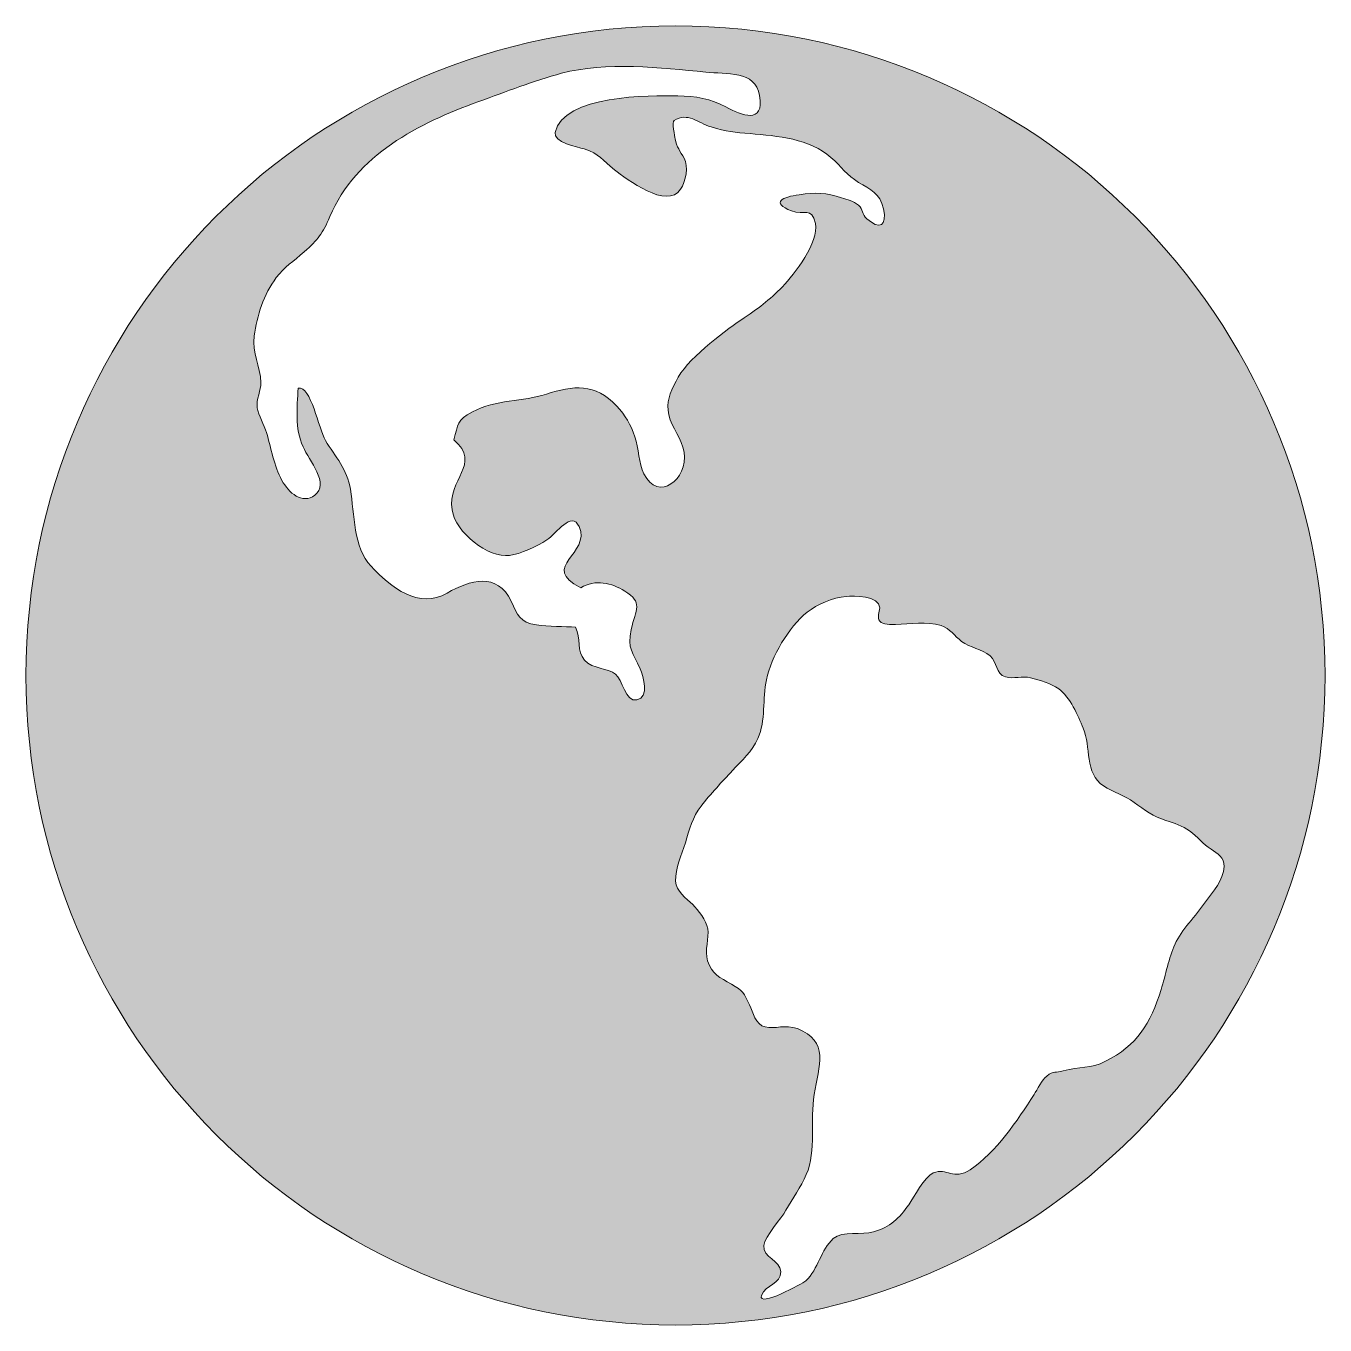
# Model space of a CAD drawing. Header units: inches. Extents: x 0 to 102, y 0 to 102.
import ezdxf

# ---------------------------------------------------------------- set-up
doc = ezdxf.new("R2010")
doc.units = ezdxf.units.IN
doc.header["$MEASUREMENT"] = 0
doc.layers.add('Layer 1', color=7, linetype='Continuous')

msp = doc.modelspace()

# ---------------------------------------------------------------- hatches: boundary and pattern name
at = {"layer": 'Layer 1', "true_color": 0x262261}
h = msp.add_hatch(color=179, dxfattribs=at)
h.dxf.hatch_style = 2
edge = h.paths.add_edge_path()
edge.add_spline(control_points=[(101.6, 50.8), (101.6, 78.85), (78.86, 101.6), (50.8, 101.6), (22.74, 101.6), (0, 78.85), (0, 50.8), (0, 22.74), (22.74, 0), (50.8, 0), (78.86, 0), (101.6, 22.74), (101.6, 50.8)], knot_values=[0, 0, 0, 0, 1, 1, 1, 2, 2, 2, 3, 3, 3, 4, 4, 4, 4], degree=3, periodic=1)
edge = h.paths.add_edge_path()
edge.add_spline(control_points=[(68, 54.79), (69.18, 54.81), (70.43, 55.07), (71.58, 54.7), (72.26, 54.48), (72.63, 53.88), (73.17, 53.47), (73.84, 52.96), (74.75, 52.88), (75.4, 52.33), (75.98, 51.85), (75.8, 50.93), (76.62, 50.69), (77.25, 50.51), (77.93, 50.79), (78.57, 50.62), (79.32, 50.42), (80.13, 50.21), (80.77, 49.75), (81.67, 49.1), (82.26, 47.67), (82.69, 46.68), (83.32, 45.22), (82.77, 43.15), (84.28, 42.16), (85.05, 41.66), (85.93, 41.42), (86.67, 40.87), (87.48, 40.27), (88.19, 39.76), (89.16, 39.46), (89.81, 39.26), (90.45, 39.03), (91.01, 38.64), (91.62, 38.22), (92.06, 37.6), (92.69, 37.21), (93.21, 36.88), (93.74, 36.56), (93.71, 35.86), (93.66, 34.77), (92.83, 33.93), (92.25, 33.09), (91.49, 31.98), (90.36, 30.9), (89.87, 29.8), (89.36, 28.68), (89.15, 27.41), (88.78, 26.23), (87.95, 23.58), (86.88, 21.85), (84.44, 20.63), (83.23, 20.02), (82.44, 20.24), (81.13, 19.87), (80.5, 19.69), (80.42, 19.93), (79.83, 19.47), (79.44, 19.17), (79.1, 18.43), (78.84, 18.02), (77.53, 15.96), (75.88, 13.52), (73.85, 12.15), (72.54, 11.28), (72.02, 12.34), (70.96, 11.89), (70.28, 11.61), (69.43, 9.98), (69.04, 9.41), (68.32, 8.35), (67.59, 7.67), (66.29, 7.28), (65.38, 7), (63.89, 7.41), (63.14, 6.76), (62.16, 5.91), (61.99, 4.38), (60.99, 3.46), (60.78, 3.26), (57.2, 1.3), (57.53, 2.32), (57.82, 3.18), (59.07, 3.17), (59.04, 4.18), (59.02, 5.02), (57.61, 5.28), (57.71, 6.23), (57.78, 6.94), (59.08, 8.32), (59.44, 8.98), (59.95, 9.91), (60.62, 10.78), (61.03, 11.76), (61.82, 13.66), (61.32, 16.01), (61.65, 18.02), (62.03, 20.28), (62.85, 22.23), (60.33, 23.18), (59.36, 23.54), (58.61, 23.12), (57.81, 23.31), (57.04, 23.48), (56.86, 24.48), (56.59, 25.03), (56.14, 25.97), (56.09, 26.12), (55.17, 26.66), (54.28, 27.18), (53.64, 27.44), (53.31, 28.48), (53.05, 29.27), (53.46, 30.31), (53.32, 30.99), (53.18, 31.65), (52.6, 32.44), (52.15, 32.88), (51.65, 33.37), (50.83, 33.94), (50.8, 34.72), (50.77, 35.72), (51.3, 36.77), (51.57, 37.72), (51.85, 38.73), (52.15, 39.74), (52.8, 40.58), (53.56, 41.56), (54.41, 42.46), (55.25, 43.36), (55.96, 44.13), (56.82, 44.88), (57.25, 45.86), (57.86, 47.29), (57.6, 48.97), (57.91, 50.47), (58.29, 52.31), (59.65, 54.56), (61.09, 55.74), (61.87, 56.37), (63.11, 56.9), (64.14, 56.99), (64.71, 57.04), (66.77, 57.05), (66.77, 56.1), (66.77, 55.77), (66.53, 55.34), (66.78, 55.04), (67.01, 54.76), (67.68, 54.78), (68, 54.79)], knot_values=[0, 0, 0, 0, 1, 1, 1, 2, 2, 2, 3, 3, 3, 4, 4, 4, 5, 5, 5, 6, 6, 6, 7, 7, 7, 8, 8, 8, 9, 9, 9, 10, 10, 10, 11, 11, 11, 12, 12, 12, 13, 13, 13, 14, 14, 14, 15, 15, 15, 16, 16, 16, 17, 17, 17, 18, 18, 18, 19, 19, 19, 20, 20, 20, 21, 21, 21, 22, 22, 22, 23, 23, 23, 24, 24, 24, 25, 25, 25, 26, 26, 26, 27, 27, 27, 28, 28, 28, 29, 29, 29, 30, 30, 30, 31, 31, 31, 32, 32, 32, 33, 33, 33, 34, 34, 34, 35, 35, 35, 36, 36, 36, 37, 37, 37, 38, 38, 38, 39, 39, 39, 40, 40, 40, 41, 41, 41, 42, 42, 42, 43, 43, 43, 44, 44, 44, 45, 45, 45, 46, 46, 46, 47, 47, 47, 48, 48, 48, 49, 49, 49, 50, 50, 50, 50], degree=3, periodic=1)
edge = h.paths.add_edge_path()
edge.add_spline(control_points=[(48.32, 66.58), (47.92, 67.37), (47.92, 68.59), (47.62, 69.46), (47.27, 70.48), (46.92, 71.1), (46.19, 71.88), (44.52, 73.69), (42.79, 73.48), (40.7, 72.81), (38.84, 72.21), (36.76, 72.39), (34.91, 71.42), (33.71, 70.79), (33.8, 70.45), (33.47, 69.23), (35.68, 67.31), (32.92, 66.15), (33.32, 63.76), (33.61, 61.98), (36.14, 59.97), (37.82, 60.19), (38.68, 60.3), (39.99, 60.89), (40.74, 61.41), (41.49, 61.93), (42.69, 63.7), (43.26, 62.44), (44.24, 60.3), (40.11, 59.33), (43.39, 57.66), (44.51, 58.36), (45.82, 58.03), (46.83, 57.4), (48.3, 56.5), (47.69, 56), (47.33, 54.39), (47, 52.9), (47.5, 52.58), (48.03, 51.32), (48.28, 50.72), (48.78, 49.09), (47.78, 48.89), (46.87, 48.71), (46.63, 50.5), (46.12, 50.91), (45.5, 51.41), (44.35, 51.26), (43.68, 52.01), (43.05, 52.72), (43.43, 53.67), (42.99, 54.57), (42.15, 54.64), (40.82, 54.63), (39.94, 54.76), (38.57, 54.96), (38.48, 55.53), (37.96, 56.61), (36.86, 58.9), (34.71, 58.27), (32.95, 57.25), (30.72, 55.95), (28.57, 57.67), (26.96, 59.37), (25.63, 60.77), (25.67, 63.45), (25.38, 65.36), (25.14, 66.92), (24.19, 67.91), (23.42, 69.19), (22.87, 70.1), (22.3, 73.49), (21.29, 73.28), (21.21, 71.71), (21.01, 70.15), (21.67, 68.69), (22.16, 67.61), (23.76, 65.78), (22.6, 64.91), (21.6, 64.14), (20.55, 65.1), (20.01, 66.06), (19.39, 67.18), (19.18, 68.6), (18.81, 69.8), (18.63, 70.37), (18.19, 71.17), (18.09, 71.74), (17.98, 72.36), (18.4, 73.17), (18.38, 73.69), (18.31, 75.07), (17.67, 75.96), (17.85, 77.36), (18.06, 78.94), (18.6, 80.62), (19.58, 81.92), (20.22, 82.77), (20.92, 83.18), (21.76, 83.93), (22.85, 84.91), (23.21, 85.35), (23.77, 86.69), (25.81, 91.52), (30.71, 94), (35.42, 95.69), (37.53, 96.44), (39.73, 97.33), (41.89, 97.9), (45.33, 98.81), (49.67, 98.34), (53.16, 97.99), (54.76, 97.82), (57.05, 98.14), (57.38, 96.17), (57.76, 93.85), (55.97, 94.62), (54.74, 95.27), (53.59, 95.89), (52.33, 96.12), (50.98, 96.14), (48.82, 96.16), (42.01, 96.23), (41.38, 93.27), (41.22, 92.49), (43.15, 92.14), (43.65, 91.98), (44.87, 91.59), (45.06, 91.11), (46.03, 90.36), (46.99, 89.61), (50.13, 87.21), (51.2, 88.83), (51.59, 89.42), (51.85, 90.61), (51.48, 91.26), (51.17, 91.78), (50.88, 92.15), (50.78, 92.77), (50.75, 92.96), (50.48, 94.09), (50.69, 94.21), (51.78, 94.87), (52.51, 94.04), (53.59, 93.7), (54.73, 93.35), (55.49, 93.28), (56.63, 93.18), (58.75, 93), (61.32, 92.79), (62.96, 91.32), (63.78, 90.58), (64.19, 89.92), (65.11, 89.37), (66.04, 88.81), (66.79, 88.53), (67.06, 87.31), (67.37, 85.96), (66.75, 85.64), (65.77, 86.52), (65.37, 86.87), (65.5, 87.25), (65.11, 87.58), (64.72, 87.91), (64.22, 88.01), (63.79, 88.16), (62.62, 88.58), (61.77, 88.58), (60.47, 88.4), (59.17, 88.23), (58.21, 87.78), (59.87, 87.13), (60.85, 86.74), (61.47, 87.55), (61.74, 86.14), (62.03, 84.69), (60.11, 82.19), (59.17, 81.21), (58.11, 80.11), (57.28, 79.52), (55.92, 78.6), (54.45, 77.6), (51.6, 75.45), (50.84, 73.83), (50.37, 72.85), (50.04, 72.18), (50.28, 71.18), (50.51, 70.16), (51.31, 69.32), (51.47, 68.27), (51.8, 66.14), (49.46, 64.32), (48.32, 66.58)], knot_values=[0, 0, 0, 0, 1, 1, 1, 2, 2, 2, 3, 3, 3, 4, 4, 4, 5, 5, 5, 6, 6, 6, 7, 7, 7, 8, 8, 8, 9, 9, 9, 10, 10, 10, 11, 11, 11, 12, 12, 12, 13, 13, 13, 14, 14, 14, 15, 15, 15, 16, 16, 16, 17, 17, 17, 18, 18, 18, 19, 19, 19, 20, 20, 20, 21, 21, 21, 22, 22, 22, 23, 23, 23, 24, 24, 24, 25, 25, 25, 26, 26, 26, 27, 27, 27, 28, 28, 28, 29, 29, 29, 30, 30, 30, 31, 31, 31, 32, 32, 32, 33, 33, 33, 34, 34, 34, 35, 35, 35, 36, 36, 36, 37, 37, 37, 38, 38, 38, 39, 39, 39, 40, 40, 40, 41, 41, 41, 42, 42, 42, 43, 43, 43, 44, 44, 44, 45, 45, 45, 46, 46, 46, 47, 47, 47, 48, 48, 48, 49, 49, 49, 50, 50, 50, 51, 51, 51, 52, 52, 52, 53, 53, 53, 54, 54, 54, 55, 55, 55, 56, 56, 56, 57, 57, 57, 58, 58, 58, 59, 59, 59, 60, 60, 60, 61, 61, 61, 62, 62, 62, 63, 63, 63, 64, 64, 64, 64], degree=3, periodic=1)

# ---------------------------------------------------------------- linework, layer by layer
at = {"layer": 'Layer 1', "lineweight": 0}
for points, knots in [([(101.6, 50.8), (101.6, 78.85), (78.86, 101.6), (50.8, 101.6), (22.74, 101.6), (0, 78.85), (0, 50.8), (0, 22.74), (22.74, 0), (50.8, 0), (78.86, 0), (101.6, 22.74), (101.6, 50.8)], [0, 0, 0, 0, 1, 1, 1, 2, 2, 2, 3, 3, 3, 4, 4, 4, 4]), ([(48.32, 66.58), (47.92, 67.37), (47.92, 68.59), (47.62, 69.46), (47.27, 70.48), (46.92, 71.1), (46.19, 71.88), (44.52, 73.69), (42.79, 73.48), (40.7, 72.81), (38.84, 72.21), (36.76, 72.39), (34.91, 71.42), (33.71, 70.79), (33.8, 70.45), (33.47, 69.23), (35.68, 67.31), (32.92, 66.15), (33.32, 63.76), (33.61, 61.98), (36.14, 59.97), (37.82, 60.19), (38.68, 60.3), (39.99, 60.89), (40.74, 61.41), (41.49, 61.93), (42.69, 63.7), (43.26, 62.44), (44.24, 60.3), (40.11, 59.33), (43.39, 57.66), (44.51, 58.36), (45.82, 58.03), (46.83, 57.4), (48.3, 56.5), (47.69, 56), (47.33, 54.39), (47, 52.9), (47.5, 52.58), (48.03, 51.32), (48.28, 50.72), (48.78, 49.09), (47.78, 48.89), (46.87, 48.71), (46.63, 50.5), (46.12, 50.91), (45.5, 51.41), (44.35, 51.26), (43.68, 52.01), (43.05, 52.72), (43.43, 53.67), (42.99, 54.57), (42.15, 54.64), (40.82, 54.63), (39.94, 54.76), (38.57, 54.96), (38.48, 55.53), (37.96, 56.61), (36.86, 58.9), (34.71, 58.27), (32.95, 57.25), (30.72, 55.95), (28.57, 57.67), (26.96, 59.37), (25.63, 60.77), (25.67, 63.45), (25.38, 65.36), (25.14, 66.92), (24.19, 67.91), (23.42, 69.19), (22.87, 70.1), (22.3, 73.49), (21.29, 73.28), (21.21, 71.71), (21.01, 70.15), (21.67, 68.69), (22.16, 67.61), (23.76, 65.78), (22.6, 64.91), (21.6, 64.14), (20.55, 65.1), (20.01, 66.06), (19.39, 67.18), (19.18, 68.6), (18.81, 69.8), (18.63, 70.37), (18.19, 71.17), (18.09, 71.74), (17.98, 72.36), (18.4, 73.17), (18.38, 73.69), (18.31, 75.07), (17.67, 75.96), (17.85, 77.36), (18.06, 78.94), (18.6, 80.62), (19.58, 81.92), (20.22, 82.77), (20.92, 83.18), (21.76, 83.93), (22.85, 84.91), (23.21, 85.35), (23.77, 86.69), (25.81, 91.52), (30.71, 94), (35.42, 95.69), (37.53, 96.44), (39.73, 97.33), (41.89, 97.9), (45.33, 98.81), (49.67, 98.34), (53.16, 97.99), (54.76, 97.82), (57.05, 98.14), (57.38, 96.17), (57.76, 93.85), (55.97, 94.62), (54.74, 95.27), (53.59, 95.89), (52.33, 96.12), (50.98, 96.14), (48.82, 96.16), (42.01, 96.23), (41.38, 93.27), (41.22, 92.49), (43.15, 92.14), (43.65, 91.98), (44.87, 91.59), (45.06, 91.11), (46.03, 90.36), (46.99, 89.61), (50.13, 87.21), (51.2, 88.83), (51.59, 89.42), (51.85, 90.61), (51.48, 91.26), (51.17, 91.78), (50.88, 92.15), (50.78, 92.77), (50.75, 92.96), (50.48, 94.09), (50.69, 94.21), (51.78, 94.87), (52.51, 94.04), (53.59, 93.7), (54.73, 93.35), (55.49, 93.28), (56.63, 93.18), (58.75, 93), (61.32, 92.79), (62.96, 91.32), (63.78, 90.58), (64.19, 89.92), (65.11, 89.37), (66.04, 88.81), (66.79, 88.53), (67.06, 87.31), (67.37, 85.96), (66.75, 85.64), (65.77, 86.52), (65.37, 86.87), (65.5, 87.25), (65.11, 87.58), (64.72, 87.91), (64.22, 88.01), (63.79, 88.16), (62.62, 88.58), (61.77, 88.58), (60.47, 88.4), (59.17, 88.23), (58.21, 87.78), (59.87, 87.13), (60.85, 86.74), (61.47, 87.55), (61.74, 86.14), (62.03, 84.69), (60.11, 82.19), (59.17, 81.21), (58.11, 80.11), (57.28, 79.52), (55.92, 78.6), (54.45, 77.6), (51.6, 75.45), (50.84, 73.83), (50.37, 72.85), (50.04, 72.18), (50.28, 71.18), (50.51, 70.16), (51.31, 69.32), (51.47, 68.27), (51.8, 66.14), (49.46, 64.32), (48.32, 66.58)], [0, 0, 0, 0, 1, 1, 1, 2, 2, 2, 3, 3, 3, 4, 4, 4, 5, 5, 5, 6, 6, 6, 7, 7, 7, 8, 8, 8, 9, 9, 9, 10, 10, 10, 11, 11, 11, 12, 12, 12, 13, 13, 13, 14, 14, 14, 15, 15, 15, 16, 16, 16, 17, 17, 17, 18, 18, 18, 19, 19, 19, 20, 20, 20, 21, 21, 21, 22, 22, 22, 23, 23, 23, 24, 24, 24, 25, 25, 25, 26, 26, 26, 27, 27, 27, 28, 28, 28, 29, 29, 29, 30, 30, 30, 31, 31, 31, 32, 32, 32, 33, 33, 33, 34, 34, 34, 35, 35, 35, 36, 36, 36, 37, 37, 37, 38, 38, 38, 39, 39, 39, 40, 40, 40, 41, 41, 41, 42, 42, 42, 43, 43, 43, 44, 44, 44, 45, 45, 45, 46, 46, 46, 47, 47, 47, 48, 48, 48, 49, 49, 49, 50, 50, 50, 51, 51, 51, 52, 52, 52, 53, 53, 53, 54, 54, 54, 55, 55, 55, 56, 56, 56, 57, 57, 57, 58, 58, 58, 59, 59, 59, 60, 60, 60, 61, 61, 61, 62, 62, 62, 63, 63, 63, 64, 64, 64, 64]), ([(68, 54.79), (69.18, 54.81), (70.43, 55.07), (71.58, 54.7), (72.26, 54.48), (72.63, 53.88), (73.17, 53.47), (73.84, 52.96), (74.75, 52.88), (75.4, 52.33), (75.98, 51.85), (75.8, 50.93), (76.62, 50.69), (77.25, 50.51), (77.93, 50.79), (78.57, 50.62), (79.32, 50.42), (80.13, 50.21), (80.77, 49.75), (81.67, 49.1), (82.26, 47.67), (82.69, 46.68), (83.32, 45.22), (82.77, 43.15), (84.28, 42.16), (85.05, 41.66), (85.93, 41.42), (86.67, 40.87), (87.48, 40.27), (88.19, 39.76), (89.16, 39.46), (89.81, 39.26), (90.45, 39.03), (91.01, 38.64), (91.62, 38.22), (92.06, 37.6), (92.69, 37.21), (93.21, 36.88), (93.74, 36.56), (93.71, 35.86), (93.66, 34.77), (92.83, 33.93), (92.25, 33.09), (91.49, 31.98), (90.36, 30.9), (89.87, 29.8), (89.36, 28.68), (89.15, 27.41), (88.78, 26.23), (87.95, 23.58), (86.88, 21.85), (84.44, 20.63), (83.23, 20.02), (82.44, 20.24), (81.13, 19.87), (80.5, 19.69), (80.42, 19.93), (79.83, 19.47), (79.44, 19.17), (79.1, 18.43), (78.84, 18.02), (77.53, 15.96), (75.88, 13.52), (73.85, 12.15), (72.54, 11.28), (72.02, 12.34), (70.96, 11.89), (70.28, 11.61), (69.43, 9.98), (69.04, 9.41), (68.32, 8.35), (67.59, 7.67), (66.29, 7.28), (65.38, 7), (63.89, 7.41), (63.14, 6.76), (62.16, 5.91), (61.99, 4.38), (60.99, 3.46), (60.78, 3.26), (57.2, 1.3), (57.53, 2.32), (57.82, 3.18), (59.07, 3.17), (59.04, 4.18), (59.02, 5.02), (57.61, 5.28), (57.71, 6.23), (57.78, 6.94), (59.08, 8.32), (59.44, 8.98), (59.95, 9.91), (60.62, 10.78), (61.03, 11.76), (61.82, 13.66), (61.32, 16.01), (61.65, 18.02), (62.03, 20.28), (62.85, 22.23), (60.33, 23.18), (59.36, 23.54), (58.61, 23.12), (57.81, 23.31), (57.04, 23.48), (56.86, 24.48), (56.59, 25.03), (56.14, 25.97), (56.09, 26.12), (55.17, 26.66), (54.28, 27.18), (53.64, 27.44), (53.31, 28.48), (53.05, 29.27), (53.46, 30.31), (53.32, 30.99), (53.18, 31.65), (52.6, 32.44), (52.15, 32.88), (51.65, 33.37), (50.83, 33.94), (50.8, 34.72), (50.77, 35.72), (51.3, 36.77), (51.57, 37.72), (51.85, 38.73), (52.15, 39.74), (52.8, 40.58), (53.56, 41.56), (54.41, 42.46), (55.25, 43.36), (55.96, 44.13), (56.82, 44.88), (57.25, 45.86), (57.86, 47.29), (57.6, 48.97), (57.91, 50.47), (58.29, 52.31), (59.65, 54.56), (61.09, 55.74), (61.87, 56.37), (63.11, 56.9), (64.14, 56.99), (64.71, 57.04), (66.77, 57.05), (66.77, 56.1), (66.77, 55.77), (66.53, 55.34), (66.78, 55.04), (67.01, 54.76), (67.68, 54.78), (68, 54.79)], [0, 0, 0, 0, 1, 1, 1, 2, 2, 2, 3, 3, 3, 4, 4, 4, 5, 5, 5, 6, 6, 6, 7, 7, 7, 8, 8, 8, 9, 9, 9, 10, 10, 10, 11, 11, 11, 12, 12, 12, 13, 13, 13, 14, 14, 14, 15, 15, 15, 16, 16, 16, 17, 17, 17, 18, 18, 18, 19, 19, 19, 20, 20, 20, 21, 21, 21, 22, 22, 22, 23, 23, 23, 24, 24, 24, 25, 25, 25, 26, 26, 26, 27, 27, 27, 28, 28, 28, 29, 29, 29, 30, 30, 30, 31, 31, 31, 32, 32, 32, 33, 33, 33, 34, 34, 34, 35, 35, 35, 36, 36, 36, 37, 37, 37, 38, 38, 38, 39, 39, 39, 40, 40, 40, 41, 41, 41, 42, 42, 42, 43, 43, 43, 44, 44, 44, 45, 45, 45, 46, 46, 46, 47, 47, 47, 48, 48, 48, 49, 49, 49, 50, 50, 50, 50])]:
    msp.add_open_spline(points, degree=3, knots=knots, dxfattribs=at)

doc.saveas('drawing.dxf')
